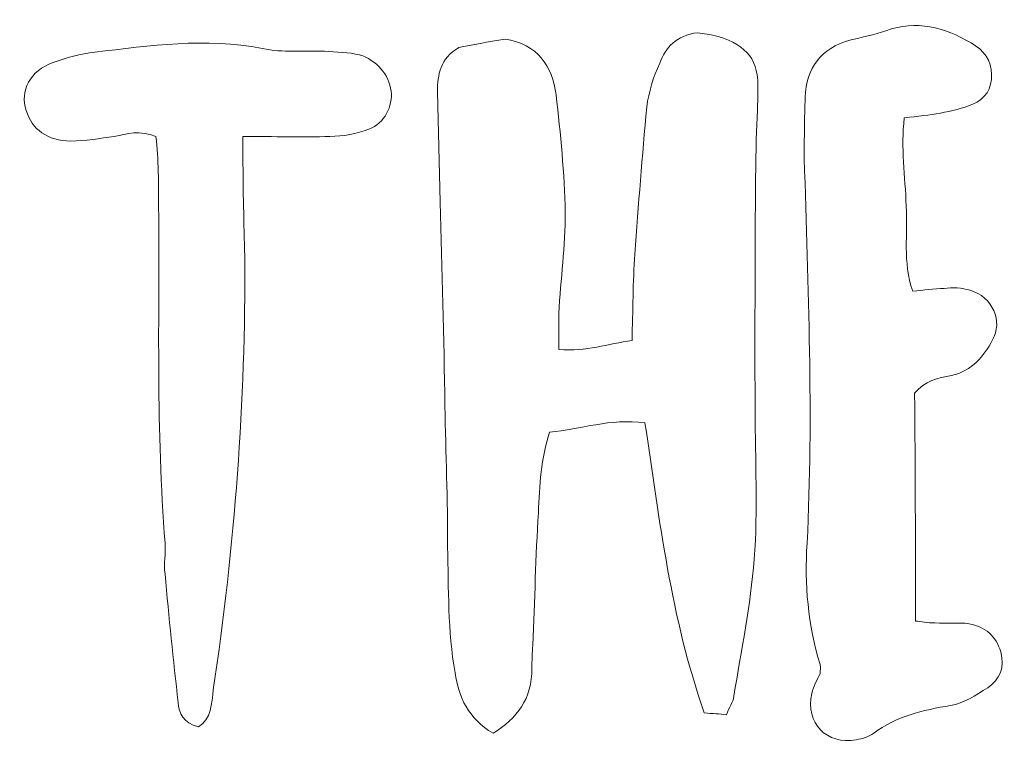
# Model space of a CAD drawing. Header units: inches. Extents: x 0.25 to 5.75, y -5.79 to -0.3.
# Drawn here: x 0.522 to 2.553, y -1.798 to -0.303 of the extents above; entities that cross this region are included whole.
import ezdxf

# ---------------------------------------------------------------- set-up
doc = ezdxf.new("R2010")
doc.units = ezdxf.units.IN
doc.header["$MEASUREMENT"] = 0
doc.layers.add('Layer 1', color=7, linetype='Continuous')

# ---------------------------------------------------------------- blocks, each defined once
blk = doc.blocks.new('block 134')
at = {"layer": 'Layer 1', "lineweight": 0}
blk.add_open_spline([(0.9209, -1.6833), (0.9648, -1.3893), (0.9877, -1.0896), (0.9858, -0.7898), (0.9839, -0.723), (0.982, -0.6542), (0.982, -0.5875), (0.982, -0.5875), (0.982, -0.5435), (0.982, -0.5435), (1.0469, -0.5435), (1.1041, -0.5455), (1.1614, -0.5435), (1.1881, -0.5435), (1.2168, -0.5378), (1.2416, -0.5282), (1.274, -0.5169), (1.2912, -0.4805), (1.2874, -0.45), (1.2836, -0.4175), (1.2568, -0.3851), (1.2225, -0.3756), (1.1996, -0.3698), (1.1748, -0.3698), (1.1499, -0.3679), (1.108, -0.366), (1.064, -0.3718), (1.022, -0.3622), (0.9037, -0.3393), (0.791, -0.3565), (0.6765, -0.3698), (0.6478, -0.3736), (0.6173, -0.3813), (0.5906, -0.3909), (0.5429, -0.408), (0.5218, -0.45), (0.5352, -0.4901), (0.5467, -0.5282), (0.5791, -0.5531), (0.6269, -0.5531), (0.6574, -0.5531), (0.688, -0.5473), (0.7166, -0.5435), (0.7433, -0.5378), (0.77, -0.5302), (0.8025, -0.5435), (0.8082, -0.5912), (0.8082, -0.6409), (0.8082, -0.6886), (0.8101, -0.9197), (0.8025, -1.1488), (0.8216, -1.3817), (0.8235, -1.4026), (0.8178, -1.4237), (0.8216, -1.4447), (0.8292, -1.5344), (0.8388, -1.6222), (0.8483, -1.71), (0.8502, -1.731), (0.8579, -1.752), (0.8903, -1.7597), (0.917, -1.7444), (0.917, -1.7119), (0.9209, -1.6833)], degree=3, knots=[0, 0, 0, 0, 1, 1, 1, 2, 2, 2, 3, 3, 3, 4, 4, 4, 5, 5, 5, 6, 6, 6, 7, 7, 7, 8, 8, 8, 9, 9, 9, 10, 10, 10, 11, 11, 11, 12, 12, 12, 13, 13, 13, 14, 14, 14, 15, 15, 15, 16, 16, 16, 17, 17, 17, 18, 18, 18, 19, 19, 19, 20, 20, 20, 21, 21, 21, 21], dxfattribs=at)
blk = doc.blocks.new('block 133')
at = {"layer": 'Layer 1'}
blk.add_blockref('block 134', (0, 0), dxfattribs=at)
blk = doc.blocks.new('block 136')
at = {"layer": 'Layer 1', "lineweight": 0}
blk.add_open_spline([(1.8411, -0.3927), (1.8278, -0.4213), (1.8182, -0.4519), (1.8144, -0.4825), (1.8048, -0.5837), (1.7972, -0.6848), (1.7896, -0.786), (1.7858, -0.8433), (1.7858, -0.9024), (1.7839, -0.9636), (1.7342, -0.9712), (1.6903, -0.9865), (1.633, -0.9827), (1.633, -0.9827), (1.633, -0.9082), (1.633, -0.9082), (1.6369, -0.8376), (1.6464, -0.7689), (1.6464, -0.7001), (1.6445, -0.6199), (1.6369, -0.5378), (1.6273, -0.4577), (1.6197, -0.3985), (1.5891, -0.3527), (1.5223, -0.3431), (1.488, -0.3488), (1.4536, -0.3545), (1.4268, -0.3603), (1.3887, -0.3832), (1.3829, -0.4157), (1.3829, -0.4519), (1.3829, -0.4519), (1.3887, -0.6791), (1.3887, -0.6791), (1.3925, -0.8185), (1.3963, -0.9578), (1.3982, -1.0991), (1.4001, -1.1965), (1.4039, -1.2919), (1.4039, -1.3893), (1.4059, -1.4752), (1.4039, -1.5611), (1.4192, -1.6489), (1.4268, -1.6985), (1.4459, -1.7425), (1.4975, -1.773), (1.5471, -1.7425), (1.5777, -1.7024), (1.5777, -1.6393), (1.5777, -1.6242), (1.5777, -1.6069), (1.5796, -1.5916), (1.5834, -1.5), (1.5853, -1.4084), (1.591, -1.3187), (1.593, -1.2633), (1.5968, -1.206), (1.6139, -1.1526), (1.6788, -1.1468), (1.738, -1.124), (1.8106, -1.1335), (1.8411, -1.3358), (1.864, -1.5344), (1.9328, -1.731), (1.9519, -1.7329), (1.9633, -1.7329), (1.9786, -1.7349), (1.9843, -1.7196), (1.9919, -1.71), (1.9938, -1.6967), (2.0091, -1.6031), (2.0282, -1.5095), (2.0359, -1.4141), (2.0435, -1.313), (2.0377, -1.2098), (2.0377, -1.1087), (2.0377, -1.0361), (2.0359, -0.9636), (2.0377, -0.8911), (2.0377, -0.7822), (2.0377, -0.6753), (2.0397, -0.5684), (2.0397, -0.5282), (2.0435, -0.4882), (2.0435, -0.4481), (2.0454, -0.387), (2.0225, -0.3565), (1.9614, -0.3374), (1.9461, -0.3335), (1.9308, -0.3317), (1.9194, -0.3297), (1.8755, -0.3355), (1.8526, -0.3603), (1.8411, -0.3927)], degree=3, knots=[0, 0, 0, 0, 1, 1, 1, 2, 2, 2, 3, 3, 3, 4, 4, 4, 5, 5, 5, 6, 6, 6, 7, 7, 7, 8, 8, 8, 9, 9, 9, 10, 10, 10, 11, 11, 11, 12, 12, 12, 13, 13, 13, 14, 14, 14, 15, 15, 15, 16, 16, 16, 17, 17, 17, 18, 18, 18, 19, 19, 19, 20, 20, 20, 21, 21, 21, 22, 22, 22, 23, 23, 23, 24, 24, 24, 25, 25, 25, 26, 26, 26, 27, 27, 27, 28, 28, 28, 29, 29, 29, 30, 30, 30, 31, 31, 31, 31], dxfattribs=at)
blk = doc.blocks.new('block 135')
at = {"layer": 'Layer 1'}
blk.add_blockref('block 136', (0, 0), dxfattribs=at)
blk = doc.blocks.new('block 138')
at = {"layer": 'Layer 1', "lineweight": 0}
blk.add_open_spline([(2.3491, -0.6868), (2.3471, -0.6256), (2.3376, -0.5665), (2.3452, -0.5054), (2.3739, -0.5016), (2.3968, -0.4996), (2.4197, -0.4958), (2.4426, -0.4901), (2.4655, -0.4863), (2.4865, -0.4767), (2.5113, -0.4672), (2.5266, -0.4443), (2.5247, -0.4157), (2.5247, -0.387), (2.5094, -0.366), (2.4827, -0.3507), (2.4273, -0.3183), (2.37, -0.303), (2.307, -0.3259), (2.2841, -0.3335), (2.2574, -0.3393), (2.2326, -0.345), (2.1734, -0.3622), (2.1429, -0.4023), (2.1409, -0.4634), (2.139, -0.5054), (2.139, -0.5473), (2.139, -0.5894), (2.1467, -0.8547), (2.1581, -1.1182), (2.1448, -1.3817), (2.139, -1.4656), (2.1467, -1.5497), (2.1715, -1.6317), (2.1734, -1.6375), (2.1715, -1.6432), (2.1715, -1.6508), (2.1658, -1.6623), (2.1581, -1.6757), (2.1543, -1.6909), (2.1409, -1.752), (2.1848, -1.7979), (2.2459, -1.7864), (2.2593, -1.7845), (2.2727, -1.7806), (2.2822, -1.773), (2.328, -1.7387), (2.3834, -1.7253), (2.4407, -1.7158), (2.4674, -1.7119), (2.4922, -1.6947), (2.517, -1.6795), (2.5419, -1.6623), (2.5533, -1.6375), (2.5438, -1.605), (2.5342, -1.5725), (2.5113, -1.5535), (2.4789, -1.5477), (2.456, -1.5439), (2.433, -1.5477), (2.4082, -1.5459), (2.393, -1.5459), (2.3796, -1.542), (2.3681, -1.542), (2.3681, -1.3817), (2.3681, -1.227), (2.3663, -1.0724), (2.3872, -1.0475), (2.414, -1.0399), (2.4426, -1.0361), (2.4846, -1.0266), (2.5094, -0.996), (2.5266, -0.9636), (2.5495, -0.9235), (2.5266, -0.8738), (2.4808, -0.8605), (2.4636, -0.8547), (2.4445, -0.8547), (2.4273, -0.8567), (2.4063, -0.8567), (2.3853, -0.8605), (2.3624, -0.8624), (2.3414, -0.8013), (2.3529, -0.744), (2.3491, -0.6868)], degree=3, knots=[0, 0, 0, 0, 1, 1, 1, 2, 2, 2, 3, 3, 3, 4, 4, 4, 5, 5, 5, 6, 6, 6, 7, 7, 7, 8, 8, 8, 9, 9, 9, 10, 10, 10, 11, 11, 11, 12, 12, 12, 13, 13, 13, 14, 14, 14, 15, 15, 15, 16, 16, 16, 17, 17, 17, 18, 18, 18, 19, 19, 19, 20, 20, 20, 21, 21, 21, 22, 22, 22, 23, 23, 23, 24, 24, 24, 25, 25, 25, 26, 26, 26, 27, 27, 27, 28, 28, 28, 28], dxfattribs=at)
blk = doc.blocks.new('block 137')
at = {"layer": 'Layer 1'}
blk.add_blockref('block 138', (0, 0), dxfattribs=at)
blk = doc.blocks.new('block 132')
at = {"layer": 'Layer 1'}
for name in ['block 137', 'block 133', 'block 135']:
    blk.add_blockref(name, (0, 0), dxfattribs=at)

msp = doc.modelspace()

# ---------------------------------------------------------------- block references
at = {"layer": 'Layer 1'}
msp.add_blockref('block 132', (0, 0), dxfattribs=at)

doc.saveas('drawing.dxf')
